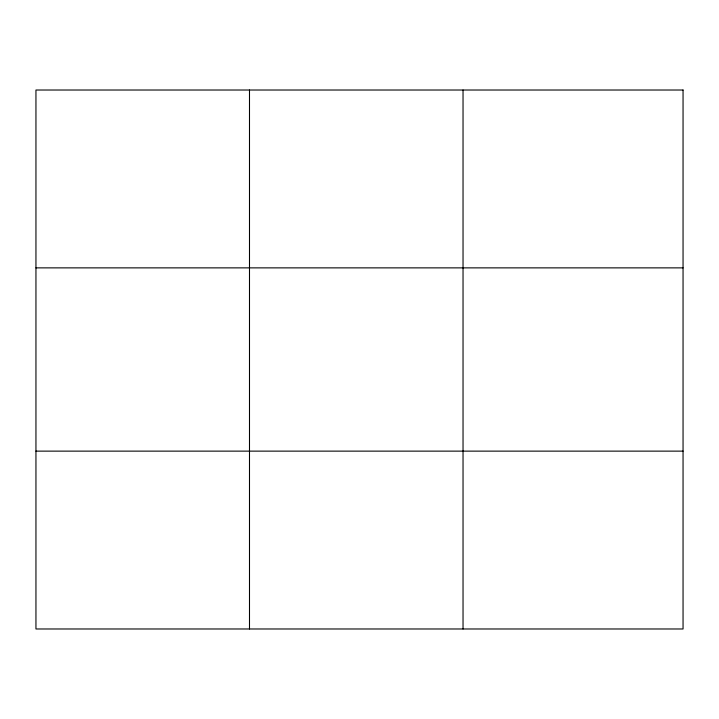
<?xml version="1.0" encoding="UTF-8"?>
<svg xmlns="http://www.w3.org/2000/svg" width="719" height="719" viewBox="0 0 719 719"><rect width="100%" height="100%" fill="white"/><g stroke="black" fill="none" stroke-linecap="round" stroke-linejoin="round"><path stroke-width="1.08" d="M249.493 90.019L249.493 628.981M463.036 90.019L463.036 628.981M35.95 267.872L683.05 267.872M35.95 451.128L683.05 451.128M683.05 90.019L683.05 628.981L35.95 628.981L35.95 90.019L683.05 90.019"/></g></svg>
